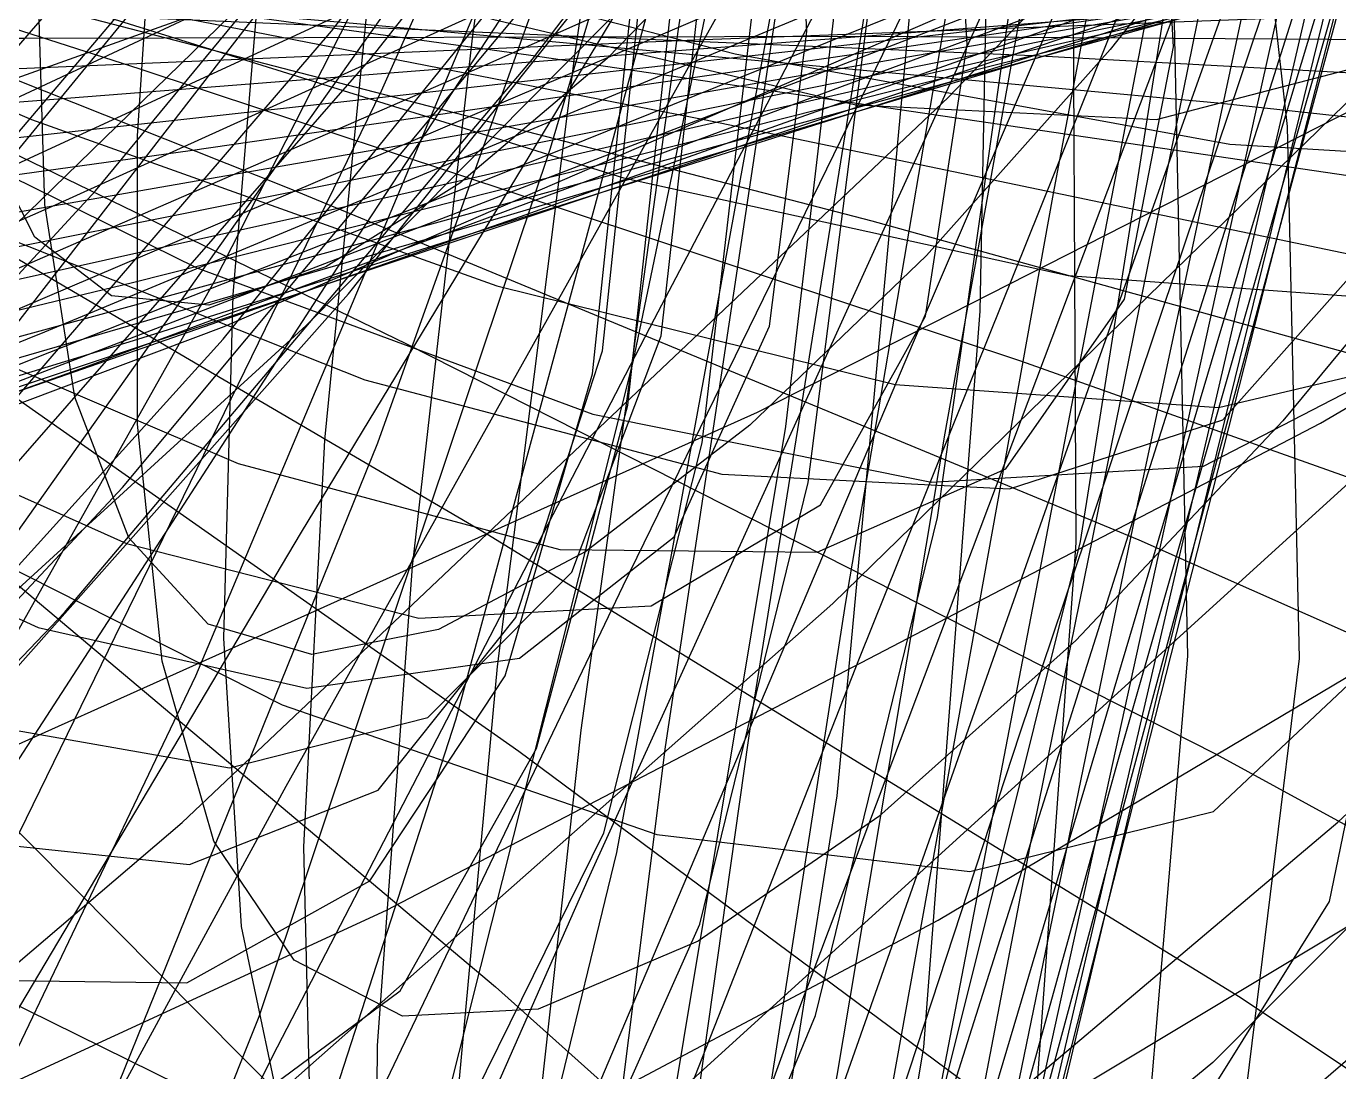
# Model space of a CAD drawing. Header units: metres. Extents: x 6 to 209, y 2 to 206.
# Drawn here: x 112.7 to 125.48, y 74.26 to 84.44 of the extents above; entities that cross this region are included whole.
import ezdxf

# ---------------------------------------------------------------- set-up
doc = ezdxf.new("R2010")
doc.units = ezdxf.units.M

msp = doc.modelspace()

# ---------------------------------------------------------------- linework, layer by layer
for points in [[(156.6743, 25.625), (148.2912, 18.602), (140.3337, 12.8653), (133.044, 8.652), (126.6306, 6.1544), (121.2605, 5.5128), (117.0545, 6.8103), (114.0833, 10.069), (112.3656, 15.2493), (111.8684, 22.2501), (112.5093, 30.9118), (114.1596, 41.0216), (116.6507, 52.3198), (119.7803, 64.5085), (123.3212, 77.261), (127.0301, 90.2326), (130.6572, 103.0721), (133.9563, 115.4328)], [(155.4758, 20.9163), (147.3187, 13.9863), (139.696, 8.592), (132.8288, 4.9656), (126.9006, 3.2858), (122.051, 3.6712), (118.3717, 6.1754), (115.9036, 10.7845), (114.6362, 17.4172), (114.509, 25.9266), (115.4145, 36.1049), (117.2028, 47.6898), (119.688, 60.3729), (122.656, 73.8098), (125.8732, 87.6313), (129.0956, 101.4556), (132.079, 114.9008)], [(153.7977, 29.058), (146.5377, 22.4757), (139.7194, 17.3049), (133.54, 13.7662), (128.1637, 12.0308), (123.7166, 12.214), (120.2827, 14.3706), (117.9013, 18.4924), (116.5666, 24.5075), (116.2283, 32.2828), (116.7945, 41.6274), (118.1356, 52.2988), (120.0899, 64.0106), (122.4702, 76.4419), (125.0717, 89.2477), (127.6799, 102.0703), (130.0799, 114.5512)], [(78.5652, 108.1261), (79.3989, 99.3213), (80.6481, 90.6566), (82.277, 82.4402), (84.2469, 74.9662), (86.5175, 68.5035), (89.0478, 63.2869), (91.7975, 59.5082), (94.7282, 57.3095), (97.8037, 56.778), (100.9914, 57.943), (104.2625, 60.7747), (107.5924, 65.1849), (110.9609, 71.0302), (114.3518, 78.1169), (117.7532, 86.2078), (121.1565, 95.0303), (124.5558, 104.2861), (127.9473, 113.6615)], [(81.3434, 113.5752), (77.5863, 102.3033), (74.3175, 91.6458), (71.7505, 81.8781), (70.0706, 73.2465), (69.428, 65.961), (69.9312, 60.188), (71.6427, 56.0459), (74.5763, 53.6012), (78.6958, 52.8671), (83.9157, 53.8035), (90.1041, 56.3195), (97.0866, 60.2764), (104.6525, 65.4938), (112.5615, 71.756), (120.5527, 78.8198), (128.353, 86.4235), (135.6873, 94.2963), (142.2877, 102.1678), (147.9037, 109.7773)], [(62.4174, 113.2584), (56.2845, 103.6668), (51.2834, 94.5869), (47.6299, 86.3109), (45.5036, 79.0936), (45.0411, 73.1434), (46.3307, 68.6157), (49.4085, 65.6075), (54.2561, 64.1549), (60.801, 64.2318), (68.9177, 65.7522), (78.4314, 68.5732), (89.1231, 72.5015), (100.7365, 77.3006), (112.9855, 82.7003), (125.5637, 88.4067), (138.1538, 94.1143), (150.4378, 99.5169), (162.1072, 104.3199)], [(81.9085, 113.2507), (77.0222, 101.0841), (72.7123, 89.5521), (69.2327, 78.9448), (66.8049, 69.5229), (65.6091, 61.5096), (65.7773, 55.0833), (67.3875, 50.3725), (70.4606, 47.452), (74.9586, 46.3411), (80.786, 47.0036), (87.7919, 49.3496), (95.7754, 53.2396), (104.4924, 58.4897), (113.6634, 64.8785), (122.9839, 72.1553), (132.1343, 80.0492), (140.7917, 88.2788), (148.6412, 96.5621), (155.3867, 104.6265)], [(72.1762, 111.861), (75.0345, 103.9437), (78.4549, 95.8392), (82.308, 87.8313), (86.4587, 80.2047), (90.7714, 73.2347), (95.1141, 67.1776), (99.363, 62.2614), (103.4071, 58.6779), (107.1513, 56.5756), (110.5194, 56.0543), (113.4566, 57.1617), (115.9307, 59.891), (117.9328, 64.1817), (119.4765, 69.9209), (120.5972, 76.947), (121.3499, 85.0556), (121.8065, 94.0062), (122.052, 103.5302), (122.1811, 113.3401)], [(73.1963, 113.1971), (74.8404, 104.1362), (76.9798, 94.9649), (79.5367, 86.0078), (82.4294, 77.5849), (85.5753, 69.9996), (88.8934, 63.5286), (92.3074, 58.4118), (95.7474, 54.8435), (99.1527, 52.9657), (102.473, 52.8629), (105.6695, 54.5589), (108.7161, 58.0159), (111.5993, 63.1355), (114.3179, 69.7623), (116.8825, 77.6887), (119.3136, 86.6627), (121.6407, 96.396), (123.8996, 106.5743)], [(76.2807, 112.884), (77.2298, 103.9204), (78.6319, 94.9083), (80.439, 86.1677), (82.5993, 78.0105), (85.0595, 70.7301), (87.7659, 64.5903), (90.6666, 59.8168), (93.7126, 56.588), (96.8594, 55.0297), (100.0678, 55.2098), (103.3049, 57.1359), (106.5448, 60.7553), (109.7682, 65.9561), (112.963, 72.5716), (116.1233, 80.3856), (119.2491, 89.1402), (122.3451, 98.5446), (125.4198, 108.2851)], [(71.7868, 112.8264), (74.0935, 104.1262), (76.9333, 95.266), (80.2002, 86.5582), (83.7835, 78.3134), (87.5722, 70.8292), (91.458, 64.3796), (95.3397, 59.2057), (99.126, 55.5067), (102.7384, 53.4326), (106.1139, 53.0794), (109.2061, 54.4847), (111.987, 57.6272), (114.4463, 62.4263), (116.5922, 68.7452), (118.4493, 76.3958), (120.0574, 85.1443), (121.4692, 94.7201), (122.7473, 104.8243)], [(152.7776, 19.7247), (144.5124, 13.235), (136.8321, 8.2412), (129.9609, 4.961), (124.0837, 3.5606), (119.3401, 4.1483), (115.8201, 6.7704), (113.5616, 11.4087), (112.5499, 17.9807), (112.7191, 26.3418), (113.9553, 36.2897), (116.1017, 47.5709), (118.9649, 59.8885), (122.3232, 72.9122), (125.9353, 86.2889), (129.5499, 99.6542), (132.9159, 112.6446)], [(75.1361, 108.622), (76.6764, 99.4732), (78.6603, 90.4065), (81.0228, 81.7443), (83.6961, 73.7972), (86.6128, 66.8527), (89.7069, 61.165), (92.9167, 56.9459), (96.1863, 54.3575), (99.467, 53.5059), (102.7187, 54.4375), (105.9109, 57.1375), (109.0223, 61.5299), (112.0419, 67.48), (114.9676, 74.7994), (117.806, 83.2522), (120.571, 92.5632), (123.2823, 102.4272), (125.9638, 112.5201)], [(153.4368, 43.6337), (146.2971, 37.7815), (139.2701, 32.6383), (132.5862, 28.4038), (126.4556, 25.2533), (121.061, 23.3316), (116.552, 22.7471), (113.0394, 23.5681), (110.5926, 25.8199), (109.2373, 29.4834), (108.9549, 34.4953), (109.6845, 40.75), (111.325, 48.1027), (113.7401, 56.3737), (116.7633, 65.3543), (120.2047, 74.8137), (123.8586, 84.5057), (127.5115, 94.1777), (130.9504, 103.5779), (133.9711, 112.4639)], [(90.457, 112.1446), (89.2762, 103.9016), (88.2634, 95.9811), (87.5354, 88.6064), (87.1965, 81.9825), (87.335, 76.2894), (88.0189, 71.676), (89.2929, 68.2555), (91.1766, 66.1021), (93.6628, 65.248), (96.7175, 65.6837), (100.2808, 67.3578), (104.2682, 70.1799), (108.5738, 74.0236), (113.0734, 78.7313), (117.6288, 84.1204), (122.0925, 89.9894), (126.3129, 96.1253), (130.1395, 102.3114), (133.4286, 108.3348)], [(154.1801, 48.7767), (148.2046, 42.2648), (142.3814, 36.6945), (136.8891, 32.2865), (131.8863, 29.2278), (127.5054, 27.6645), (123.8491, 27.6962), (120.9863, 29.3722), (118.9509, 32.689), (117.7405, 37.5901), (117.3174, 43.967), (117.6104, 51.6629), (118.5181, 60.4772), (119.9131, 70.172), (121.6475, 80.4798), (123.5591, 91.1125), (125.4774, 101.7704), (127.2312, 112.1527)], [(74.1197, 110.5187), (77.3609, 103.6914), (81.1808, 96.6766), (85.4341, 89.7174), (89.9687, 83.0601), (94.6309, 76.9446), (99.2708, 71.5965), (103.7476, 67.2189), (107.9343, 63.9849), (111.7217, 62.0318), (115.0223, 61.4557), (117.7727, 62.3083), (119.9354, 64.5946), (121.4999, 68.2729), (122.482, 73.2554), (122.9231, 79.4117), (122.8876, 86.5727), (122.4605, 94.5363), (121.7431, 103.0743), (120.8489, 111.9399)], [(80.5652, 111.9426), (80.8629, 103.4777), (81.5719, 95.0277), (82.6719, 86.8929), (84.1388, 79.3631), (85.9458, 72.708), (88.0639, 67.167), (90.4626, 62.9412), (93.1109, 60.186), (95.9776, 59.0054), (99.0322, 59.4482), (102.2456, 61.5066), (105.5899, 65.1158), (109.0392, 70.1566), (112.5696, 76.4594), (116.1591, 83.81), (119.7877, 91.9571), (123.4371, 100.6213), (127.0904, 109.5047)], [(74.7214, 111.6554), (68.7457, 104.2672), (63.7729, 97.2132), (60.0064, 90.7125), (57.6154, 84.9555), (56.728, 80.0976), (57.4266, 76.2542), (59.7446, 73.4971), (63.6645, 71.8528), (69.1183, 71.3021), (75.989, 71.7818), (84.1141, 73.1875), (93.2911, 75.3783), (103.2833, 78.1824), (113.8279, 81.4047), (124.6443, 84.8338), (135.4434, 88.2511), (145.9367, 91.4388), (155.846, 94.1888)], [(60.1661, 111.4827), (53.8759, 102.0558), (48.8548, 93.2155), (45.3217, 85.2379), (43.4536, 78.3589), (43.3791, 72.7656), (45.1733, 68.5911), (48.8541, 65.9097), (54.3815, 64.7351), (61.6576, 65.0208), (70.5295, 66.6626), (80.7939, 69.503), (92.2028, 73.3378), (104.472, 77.9244), (117.2895, 82.991), (130.3256, 88.2476), (143.2438, 93.3972), (155.7112, 98.147), (167.4095, 102.2203), (178.0448, 105.3666)], [(151.6573, 37.5611), (144.2333, 31.675), (137.077, 26.6913), (130.4163, 22.8104), (124.4527, 20.2016), (119.3551, 18.9969), (115.2537, 19.2864), (112.2366, 21.1141), (110.3467, 24.4766), (109.5808, 29.3222), (109.8908, 35.5526), (111.1857, 43.0254), (113.3358, 51.5591), (116.1782, 60.9381), (119.5231, 70.9204), (123.1614, 81.2449), (126.873, 91.6398), (130.4356, 101.8317), (133.6329, 111.5545)], [(77.0688, 109.0764), (80.5035, 103.4838), (84.5204, 97.7292), (88.9667, 92.0091), (93.6812, 86.5239), (98.5004, 81.471), (103.2637, 77.037), (107.8196, 73.3919), (112.0302, 70.6826), (115.7765, 69.0274), (118.962, 68.5124), (121.5156, 69.1875), (123.3943, 71.0649), (124.5838, 74.1184), (125.0986, 78.2839), (124.9813, 83.4618), (124.3001, 89.5195), (123.1461, 96.2965), (121.6295, 103.6091), (119.8746, 111.2567)], [(73.188, 108.6633), (75.4413, 99.617), (78.1641, 90.5934), (81.2618, 81.9128), (84.6369, 73.8867), (88.1932, 66.8064), (91.8384, 60.9329), (95.4874, 56.4874), (99.0647, 53.6433), (102.5072, 52.5205), (105.7651, 53.1802), (108.8039, 55.6232), (111.6043, 59.7897), (114.1626, 65.5605), (116.4897, 72.7622), (118.6102, 81.1719), (120.5604, 90.5257), (122.3859, 100.5275), (124.1395, 110.8588)], [(158.13, 25.4911), (150.0749, 18.1442), (142.4484, 12.2219), (135.4763, 7.971), (129.3506, 5.5886), (124.2222, 5.2142), (120.1973, 6.9242), (117.3332, 10.7292), (115.6378, 16.5723), (115.0693, 24.3308), (115.5395, 33.8198), (116.9169, 44.7977), (119.0331, 56.974), (121.6894, 70.0189), (124.6648, 83.5738), (127.7255, 97.2633), (130.6337, 110.7074)], [(59.1478, 110.6599), (53.145, 101.0331), (48.3861, 92.0252), (45.0828, 83.921), (43.4066, 76.9642), (43.4822, 71.3489), (45.3831, 67.2129), (49.1275, 64.6341), (54.6774, 63.6274), (61.9387, 64.1455), (70.7641, 66.0811), (80.9567, 69.2713), (92.2765, 73.5046), (104.4472, 78.5287), (117.1656, 84.0609), (130.1104, 89.7986), (142.953, 95.4313), (155.3681, 100.6522), (167.0432, 105.1706)], [(88.123, 110.6395), (86.8485, 102.1046), (85.795, 93.9781), (85.0832, 86.4878), (84.82, 79.8404), (85.0932, 74.2147), (85.9684, 69.7557), (87.4857, 66.57), (89.6576, 64.7223), (92.4681, 64.2339), (95.8728, 65.082), (99.7999, 67.2009), (104.1523, 70.4849), (108.8108, 74.7922), (113.6381, 79.9498), (118.483, 85.7603), (123.1862, 92.0091), (127.5854, 98.4713), (131.5211, 104.9205)], [(66.7189, 110.5253), (60.684, 102.208), (55.8258, 94.382), (52.3515, 87.2887), (50.4285, 81.1337), (50.1786, 76.0802), (51.6724, 72.2441), (54.9272, 69.6899), (59.905, 68.4298), (66.5137, 68.4236), (74.6092, 69.5812), (84.0004, 71.7663), (94.4543, 74.8026), (105.7039, 78.4809), (117.4569, 82.567), (129.4045, 86.8115), (141.2321, 90.9595), (152.629, 94.7601)], [(83.8585, 110.2544), (78.5018, 104.2681), (73.9518, 98.6622), (70.4037, 93.5419), (68.0165, 88.9999), (66.9068, 85.1129), (67.1444, 81.9401), (68.7496, 79.5216), (71.6917, 77.8774), (75.8903, 77.0075), (81.2177, 76.8919), (87.5027, 77.4922), (94.5371, 78.7528), (102.0823, 80.6035), (109.8781, 82.9621), (117.6512, 85.7373), (125.1254, 88.832), (132.0312, 92.1471), (138.115, 95.5845), (143.1486, 99.0507), (146.9374, 102.46), (149.3272, 105.737)], [(79.2293, 107.0784), (76.4344, 97.125), (74.1881, 87.9176), (72.6592, 79.6941), (71.9878, 72.6601), (72.2794, 66.9829), (73.6005, 62.7861), (75.9755, 60.1457), (79.3856, 59.0885), (83.7688, 59.5913), (89.0214, 61.5829), (95.0019, 64.9464), (101.5349, 69.5244), (108.4179, 75.1246), (115.4275, 81.5269), (122.3277, 88.4915), (128.8779, 95.7674), (134.8415, 103.1014), (139.9944, 110.247)], [(93.7158, 110.2251), (92.8205, 103.409), (92.0622, 96.872), (91.5347, 90.7987), (91.3217, 85.3574), (91.4933, 80.6956), (92.103, 76.9342), (93.1857, 74.1643), (94.7554, 72.4443), (96.8047, 71.7979), (99.3049, 72.2141), (102.2059, 73.6476), (105.4387, 76.0209), (108.917, 79.2275), (112.54, 83.1354), (116.1963, 87.5926), (119.7675, 92.4321), (123.1322, 97.4782), (126.1703, 102.5527), (128.7677, 107.4812)], [(153.9663, 62.4371), (148.6979, 58.0851), (142.9597, 53.8273), (136.9584, 49.8085), (130.9051, 46.1722), (125.0075, 43.0555), (119.463, 40.5842), (114.4517, 38.8684), (110.1299, 37.9981), (106.625, 38.0399), (104.0313, 39.0344), (102.4066, 40.9945), (101.7708, 43.9044), (102.1053, 47.7198), (103.3542, 52.3688), (105.4263, 57.7544), (108.1992, 63.7569), (111.5238, 70.2375), (115.23, 77.043), (119.1333, 84.0104), (123.0418, 90.9716), (126.7633, 97.7593), (130.1129, 104.2118), (132.9196, 110.178)], [(157.2093, 37.8031), (149.4237, 31.1561), (141.8205, 25.3912), (134.6446, 20.7345), (128.1162, 17.3814), (122.4239, 15.4896), (117.7183, 15.1727), (114.1069, 16.4964), (111.6512, 19.4752), (110.3649, 24.0721), (110.2143, 30.1985), (111.1203, 37.7177), (112.9618, 46.4484), (115.5809, 56.1707), (118.7896, 66.6329), (122.3769, 77.5603), (126.1174, 88.6633), (129.7803, 99.6472), (133.1381, 110.2218)], [(80.1259, 110.1344), (76.8594, 99.4949), (74.1171, 89.5423), (72.0899, 80.5339), (70.9402, 72.6962), (70.7948, 66.218), (71.7404, 61.2443), (73.8195, 57.8718), (77.0283, 56.1467), (81.3164, 56.0632), (86.5881, 57.5644), (92.7053, 60.5454), (99.492, 64.8568), (106.7404, 70.3107), (114.218, 76.6878), (121.6753, 83.7452), (128.8552, 91.2253), (135.5014, 98.8648), (141.368, 106.4041)], [(154.6307, 35.4095), (147.7194, 28.7133), (141.146, 23.2763), (135.1047, 19.3238), (129.761, 17.0366), (125.2464, 16.5445), (121.6538, 17.9205), (119.0353, 21.1783), (117.4004, 26.271), (116.7167, 33.092), (116.9116, 41.4783), (117.8756, 51.2151), (119.4671, 62.0432), (121.5186, 73.6669), (123.843, 85.7638), (126.2418, 97.9956), (128.5128, 110.0191)], [(91.1139, 108.8332), (90.0593, 101.0309), (89.2023, 93.6139), (88.65, 86.7907), (88.4963, 80.7498), (88.8186, 75.6532), (89.6736, 71.6319), (91.0955, 68.781), (93.0939, 67.1571), (95.6528, 66.7769), (98.7313, 67.6167), (102.264, 69.6135), (106.1635, 72.6681), (110.3226, 76.6485), (114.6188, 81.3946), (118.9176, 86.7248), (123.0775, 92.4418), (126.9549, 98.34), (130.4093, 104.2129), (133.3081, 109.8603)], [(77.2201, 108.0552), (81.5006, 103.6949), (85.8605, 99.1412), (90.2171, 94.5778), (94.4878, 90.189), (98.5929, 86.1526), (102.4577, 82.6341), (106.014, 79.7798), (109.2025, 77.7122), (111.974, 76.5248), (114.2905, 76.2791), (116.126, 77.0018), (117.4671, 78.6841), (118.3127, 81.2813), (118.6735, 84.7149), (118.5717, 88.8748), (118.0395, 93.6229), (117.1175, 98.7985), (115.8536, 104.2234), (114.3007, 109.7084)], [(86.3586, 105.5991), (85.1662, 97.2746), (84.2808, 89.5109), (83.8165, 82.5234), (83.8694, 76.5018), (84.5146, 71.6038), (85.8018, 67.9502), (87.754, 65.6208), (90.365, 64.6525), (93.5999, 65.0379), (97.3954, 66.726), (101.6618, 69.6246), (106.2857, 73.6036), (111.1335, 78.5001), (116.0564, 84.124), (120.8948, 90.265), (125.4845, 96.7004), (129.6619, 103.2029), (133.2702, 109.5484)], [(82.3946, 109.4918), (76.3359, 100.1028), (71.0665, 91.2748), (66.84, 83.2036), (63.8711, 76.0626), (62.3274, 69.9977), (62.323, 65.1226), (63.9141, 61.5162), (67.0958, 59.2201), (71.8023, 58.2381), (77.9086, 58.5363), (85.2344, 60.0451), (93.5502, 62.6623), (102.5851, 66.2566), (112.036, 70.6729), (121.5785, 75.7379), (130.8776, 81.2665), (139.6005, 87.0683), (147.4272, 92.9542), (154.063, 98.7432), (159.2485, 104.2685), (162.7691, 109.3834)], [(82.7735, 109.322), (76.9804, 101.6314), (72.0027, 94.4246), (68.067, 87.8511), (65.3617, 82.0419), (64.0295, 77.1066), (64.1625, 73.1294), (65.7979, 70.1675), (68.9165, 68.2495), (73.443, 67.375), (79.2478, 67.515), (86.1521, 68.6135), (93.9329, 70.5901), (102.3315, 73.3427), (111.0619, 76.7516), (119.8211, 80.684), (128.2994, 84.9988), (136.1917, 89.5513), (143.2081, 94.1987), (149.0845, 98.805), (153.5917, 103.2451), (156.5439, 107.4099)], [(156.9833, 21.874), (148.528, 14.7049), (140.5638, 8.9776), (133.3278, 4.933), (127.02, 2.7619), (121.7973, 2.5979), (117.7681, 4.5117), (114.9894, 8.5085), (113.4653, 14.5273), (113.1479, 22.4417), (113.9398, 32.0645), (115.6987, 43.1527), (118.2431, 55.4161), (121.3601, 68.526), (124.8141, 82.1262), (128.3559, 95.8448), (131.7329, 109.3063)], [(151.9575, 91.5094), (149.6842, 87.0127), (146.9638, 82.3311), (143.9016, 77.6228), (140.6095, 73.0516), (137.2024, 68.781), (133.7937, 64.9685), (130.4918, 61.7601), (127.3958, 59.2845), (124.5926, 57.6489), (122.1536, 56.935), (120.1325, 57.1954), (118.5637, 58.4516), (117.461, 60.693), (116.8179, 63.8772), (116.6077, 67.9302), (116.7854, 72.7496), (117.2888, 78.2071), (118.0422, 84.153), (118.9588, 90.4209), (119.9444, 96.8333), (120.9017, 103.2072), (121.7338, 109.3605)], [(80.0915, 109.2384), (75.7332, 97.4398), (72.0083, 86.375), (69.1489, 76.3233), (67.3531, 67.5314), (66.7769, 60.2061), (67.5282, 54.5073), (69.6621, 50.5436), (73.1783, 48.3691), (78.0202, 47.9826), (84.0771, 49.3277), (91.1869, 52.296), (99.1419, 56.7312), (107.6954, 62.4351), (116.5707, 69.1751), (125.4701, 76.6924), (134.0861, 84.7118), (142.1113, 92.9512), (149.25, 101.1316), (155.2285, 108.9868)], [(72.9883, 108.2695), (75.8778, 99.7881), (79.2579, 91.2792), (83.0071, 83.044), (87.0008, 75.3776), (91.1163, 68.559), (95.2361, 62.8409), (99.2525, 58.4409), (103.071, 55.5336), (106.6128, 54.2443), (109.8177, 54.6443), (112.6453, 56.7485), (115.076, 60.5147), (117.111, 65.8444), (118.7715, 72.5865), (120.0969, 80.5425), (121.1432, 89.4726), (121.9795, 99.1046), (122.6848, 109.1427)], [(80.4069, 107.4853), (84.5802, 101.7149), (88.7526, 95.9298), (92.8601, 90.3491), (96.8411, 85.1847), (100.6367, 80.6341), (104.1931, 76.8728), (107.4622, 74.0482), (110.4027, 72.2741), (112.9806, 71.6266), (115.1705, 72.1411), (116.955, 73.8111), (118.3251, 76.5881), (119.2804, 80.3831), (119.8277, 85.07), (119.9813, 90.4896), (119.7616, 96.4553), (119.1943, 102.7594), (118.3093, 109.181)], [(85.999, 109.2111), (84.6871, 100.7934), (83.6429, 92.8548), (82.9859, 85.6162), (82.8195, 79.2754), (83.2271, 74.0007), (84.2679, 69.9251), (85.9746, 67.1425), (88.3514, 65.7045), (91.3732, 65.619), (94.9863, 66.8504), (99.1094, 69.3212), (103.6365, 72.9147), (108.4399, 77.48), (113.3747, 82.8369), (118.2836, 88.7829), (123.0025, 95.1002), (127.366, 101.5637), (131.2132, 107.9489)], [(82.7423, 109.0335), (77.4017, 103.1824), (72.9114, 97.5608), (69.4518, 92.3406), (67.1729, 87.6718), (66.1893, 83.677), (66.5754, 80.4479), (68.3627, 78.0423), (71.5382, 76.483), (76.0445, 75.7571), (81.7813, 75.8175), (88.6086, 76.5852), (96.3506, 77.9529), (104.8023, 79.7894), (113.7353, 81.9452), (122.9054, 84.2585), (132.0613, 86.5617), (140.9519, 88.6881), (149.3352, 90.4785), (156.9858, 91.7877)], [(152.8411, 59.9584), (147.2462, 55.3995), (141.3083, 51.0265), (135.2378, 46.993), (129.2445, 43.4477), (123.5301, 40.5294), (118.281, 38.3614), (113.6622, 37.0473), (109.8111, 36.6671), (106.8335, 37.2741), (104.7997, 38.8927), (103.7426, 41.517), (103.6566, 45.1109), (104.4984, 49.6085), (106.1889, 54.9166), (108.6167, 60.9165), (111.6418, 67.4686), (115.1017, 74.416), (118.8176, 81.5899), (122.6008, 88.8143), (126.2603, 95.9124), (129.6097, 102.7114), (132.4748, 109.0483)], [(153.2074, 73.2972), (149.0757, 67.5056), (144.7549, 62.028), (140.3912, 57.0647), (136.1253, 52.8031), (132.0882, 49.4119), (128.396, 47.0342), (125.1464, 45.7823), (122.4152, 45.7337), (120.2543, 46.9278), (118.6895, 49.3639), (117.7204, 53.0011), (117.321, 57.7593), (117.4405, 63.5211), (118.0061, 70.1357), (118.9259, 77.4239), (120.0928, 85.1835), (121.389, 93.1962), (122.6907, 101.2348), (123.8731, 109.0705)], [(83.4206, 105.2764), (87.1572, 101.3945), (91.39, 97.4861), (95.9618, 93.6823), (100.7082, 90.1156), (105.4633, 86.9152), (110.0652, 84.2026), (114.3622, 82.0872), (118.2178, 80.6623), (121.5154, 80.0015), (124.1621, 80.1565), (126.0918, 81.1544), (127.2676, 82.9971), (127.6822, 85.6607), (127.3584, 89.0963), (126.3476, 93.231), (124.7277, 97.9706), (122.5999, 103.2022), (120.0849, 108.7982)], [(64.46, 108.3863), (59.2762, 99.6033), (55.1896, 91.3967), (52.3851, 84.0289), (51.0129, 77.7246), (51.1829, 72.6633), (52.9601, 68.9733), (56.3614, 66.7274), (61.3549, 65.9406), (67.8594, 66.5706), (75.7469, 68.5193), (84.8459, 71.637), (94.9467, 75.7288), (105.8076, 80.5614), (117.1624, 85.8731), (128.7291, 91.3827), (140.2182, 96.8015), (151.3425, 101.8433), (161.826, 106.2361)], [(75.6036, 108.4167), (70.1436, 101.6385), (65.7022, 95.2285), (62.4644, 89.3814), (60.5802, 84.2632), (60.1587, 80.0058), (61.2639, 76.7032), (63.9123, 74.4084), (68.0715, 73.1324), (73.6611, 72.8442), (80.555, 73.4732), (88.5848, 74.9121), (97.5457, 77.0213), (107.2029, 79.6355), (117.2988, 82.5695), (127.5621, 85.6263), (137.7159, 88.6045), (147.4874, 91.3063), (156.6163, 93.5458)], [(154.7452, 31.2383), (146.7461, 24.6841), (139.0945, 19.2267), (132.0289, 15.0882), (125.7572, 12.4528), (120.45, 11.4597), (116.2352, 12.198), (113.1936, 14.7033), (111.3573, 18.9555), (110.7087, 24.8796), (111.1822, 32.3469), (112.6676, 41.1799), (115.0144, 51.1572), (118.0381, 62.0206), (121.5281, 73.4838), (125.2557, 85.2415), (128.9832, 96.9794), (132.4735, 108.3842)], [(59.6464, 108.2599), (53.7778, 99.2755), (49.2353, 90.9443), (46.2226, 83.521), (44.8997, 77.2184), (45.3766, 72.2004), (47.709, 68.5767), (51.8955, 66.3996), (57.8771, 65.6626), (65.5383, 66.3021), (74.7105, 68.1997), (85.1772, 71.1879), (96.6805, 75.0567), (108.929, 79.5621), (121.6079, 84.4356), (134.3882, 89.3949), (146.9379, 94.1545), (158.9323, 98.4375), (170.0649, 101.9856), (180.0567, 104.5695)], [(80.0046, 108.2671), (85.4941, 102.6512), (91.5548, 96.7641), (97.941, 90.7136), (104.3951, 84.6128), (110.6574, 78.5768), (116.4754, 72.72), (121.6128, 67.1523), (125.8585, 61.9766), (129.034, 57.2856), (131.0001, 53.1592), (131.6621, 49.6627), (130.973, 46.8448), (128.9358, 44.7367), (125.6032, 43.3513), (121.076, 42.6833), (115.4994, 42.7097), (109.0586, 43.3912), (101.9714, 44.6736), (94.4815, 46.49), (86.8491, 48.7632), (79.3423, 51.409), (72.2272, 54.3384)], [(76.0942, 107.9164), (80.4585, 103.9444), (84.9377, 99.7303), (89.4423, 95.4488), (93.8819, 91.2772), (98.1686, 87.3887), (102.2191, 83.9464), (105.9571, 81.097), (109.3154, 78.9654), (112.2375, 77.6503), (114.6793, 77.2201), (116.61, 77.7107), (118.0125, 79.1238), (118.8836, 81.4265), (119.2337, 84.5526), (119.0862, 88.4047), (118.4757, 92.8575), (117.4473, 97.762), (116.0541, 102.951), (114.3556, 108.2447)], [(77.55, 108.0498), (83.3273, 102.8976), (89.7893, 97.4883), (96.6842, 91.9092), (103.7444, 86.2525), (110.6963, 80.6136), (117.2707, 75.088), (123.2117, 69.7692), (128.2869, 64.7463), (132.295, 60.1015), (135.0735, 55.9079), (136.5045, 52.228), (136.5192, 49.1118), (135.1003, 46.5959), (132.2825, 44.7026), (128.152, 43.4397), (122.843, 42.8008), (116.5331, 42.7654), (109.4375, 43.3005), (101.8008, 44.3618), (93.8889, 45.8953), (85.9793, 47.8393), (78.3515, 50.1272), (71.277, 52.6889)], [(78.2794, 108.0597), (82.5061, 103.2724), (86.7815, 98.3445), (91.0293, 93.4702), (95.1741, 88.8418), (99.1436, 84.6432), (102.8704, 81.0425), (106.2938, 78.1868), (109.3612, 76.1956), (112.0294, 75.1576), (114.2655, 75.1264), (116.0473, 76.1191), (117.3638, 78.1152), (118.2151, 81.0569), (118.6116, 84.8518), (118.5736, 89.3752), (118.1302, 94.4749), (117.3175, 99.9763), (116.1779, 105.6885)], [(151.7667, 56.8517), (145.8479, 52.0907), (139.7136, 47.6234), (133.5773, 43.6117), (127.6469, 40.2083), (122.117, 37.5516), (117.1627, 35.7606), (112.9329, 34.93), (109.5459, 35.1273), (107.0853, 36.3897), (105.5972, 38.7222), (105.0893, 42.0979), (105.5308, 46.4575), (106.8539, 51.7115), (108.9569, 57.7427), (111.7082, 64.4099), (114.9513, 71.5518), (118.5113, 78.993), (122.2011, 86.5483), (125.8289, 94.0299), (129.2057, 101.2522), (132.1519, 108.0384)], [(152.9824, 55.3652), (147.5482, 49.1204), (142.1891, 43.6635), (137.0724, 39.2072), (132.349, 35.9353), (128.148, 33.9961), (124.5725, 33.4971), (121.6961, 34.5002), (119.561, 37.0195), (118.1765, 41.02), (117.5196, 46.4185), (117.5361, 53.0858), (118.1432, 60.8507), (119.233, 69.5054), (120.6775, 78.8121), (122.333, 88.5111), (124.0468, 98.329), (125.6631, 107.988)], [(56.5816, 107.8539), (50.8144, 98.347), (46.3901, 89.5557), (43.5123, 81.7527), (42.3408, 75.1663), (42.986, 69.9724), (45.504, 66.2892), (49.8941, 64.1733), (56.0979, 63.6185), (64.0003, 64.5567), (73.4331, 66.8611), (84.1796, 70.3515), (95.9812, 74.8015), (108.5457, 79.9478), (121.5563, 85.4998), (134.6818, 91.1515), (147.5871, 96.593), (159.9441, 101.5226), (171.442, 105.6583)], [(87.4706, 107.9771), (82.4639, 103.2733), (78.2026, 98.7106), (74.8546, 94.4263), (72.5607, 90.5404), (71.4292, 87.1521), (71.5319, 84.3363), (72.9016, 82.1413), (75.5301, 80.5881), (79.3685, 79.6697), (84.3282, 79.3523), (90.2842, 79.5768), (97.0784, 80.2618), (104.5251, 81.3072), (112.4171, 82.5982), (120.5323, 84.0104), (128.6412, 85.4144), (136.5148, 86.6818), (143.9314, 87.6898), (150.6849, 88.3267), (156.5908, 88.496)], [(79.3269, 107.8882), (83.5217, 102.6302), (87.7386, 97.2905), (91.9075, 92.0751), (95.9596, 87.1858), (99.8297, 82.8129), (103.4571, 79.1284), (106.7879, 76.2795), (109.7752, 74.3833), (112.3809, 73.5226), (114.5763, 73.7427), (116.342, 75.0496), (117.6686, 77.4095), (118.5563, 80.7503), (119.0144, 84.9634), (119.0606, 89.9079), (118.7199, 95.4154), (118.0239, 101.2956), (117.0088, 107.3433)], [(84.0233, 104.3404), (88.0523, 96.9103), (92.0369, 89.7298), (95.9362, 83.0575), (99.7113, 77.134), (103.325, 72.1741), (106.7432, 68.3581), (109.9341, 65.8262), (112.8697, 64.6729), (115.5247, 64.9439), (117.8779, 66.6341), (119.9114, 69.6879), (121.6106, 74.001), (122.9649, 79.424), (123.9668, 85.7677), (124.6119, 92.8096), (124.8992, 100.3019), (124.8303, 107.9802)], [(74.4389, 107.5594), (77.8148, 100.0302), (81.6946, 92.4418), (85.9363, 85.0609), (90.3941, 78.1516), (94.9237, 71.9656), (99.387, 66.7335), (103.6571, 62.6565), (107.6226, 59.8991), (111.1907, 58.5834), (114.2905, 58.7843), (116.8749, 60.5272), (118.9219, 63.7862), (120.4342, 68.4854), (121.4394, 74.5011), (121.9875, 81.6659), (122.1487, 89.7743), (122.0101, 98.5895), (121.6719, 107.8518)], [(80.2989, 107.7567), (83.7617, 103.3785), (87.7999, 98.8831), (92.2604, 94.4206), (96.9806, 90.1451), (101.7939, 86.2094), (106.5359, 82.7592), (111.0502, 79.9282), (115.1933, 77.8333), (118.8402, 76.5702), (121.8879, 76.21), (124.2594, 76.7966), (125.9059, 78.3447), (126.808, 80.8394), (126.9764, 84.2363), (126.4507, 88.4627), (125.2979, 93.4199), (123.6095, 98.9865), (121.4977, 105.0221)], [(79.3208, 104.9361), (73.5621, 95.0327), (68.7013, 85.826), (64.9843, 77.523), (62.614, 70.3037), (61.7429, 64.3153), (62.4662, 59.6684), (64.8187, 56.4332), (68.7722, 54.6385), (74.2365, 54.2707), (81.0619, 55.2755), (89.0441, 57.5597), (97.9311, 60.9956), (107.4315, 65.4254), (117.225, 70.6672), (126.9734, 76.5219), (136.3324, 82.7801), (144.9639, 89.2294), (152.5479, 95.6622), (158.794, 101.8829), (163.4518, 107.7143)], [(74.8444, 107.663), (79.3255, 104.0517), (83.9635, 100.152), (88.6608, 96.131), (93.3187, 92.16), (97.8397, 88.4085), (102.131, 85.0382), (106.1065, 82.1965), (109.6897, 80.0113), (112.8157, 78.5864), (115.4329, 77.997), (117.5041, 78.2876), (119.0076, 79.4697), (119.9371, 81.5211), (120.3019, 84.387), (120.1256, 87.9812), (119.4454, 92.1896), (118.3101, 96.8737), (116.7786, 101.8753), (114.917, 107.0228)], [(80.3481, 105.9342), (84.1227, 100.8688), (88.4016, 95.7473), (93.026, 90.7457), (97.8307, 86.0406), (102.6508, 81.8034), (107.3264, 78.1937), (111.709, 75.3541), (115.6664, 73.405), (119.0866, 72.4399), (121.8824, 72.5223), (123.9933, 73.6829), (125.388, 75.9189), (126.0646, 79.1933), (126.0504, 83.4361), (125.4007, 88.5468), (124.1958, 94.397), (122.5382, 100.8352), (120.5481, 107.6912)], [(60.1087, 106.1478), (54.9653, 97.1445), (51.0485, 88.8343), (48.5424, 81.4782), (47.5921, 75.2953), (48.2983, 70.4547), (50.7126, 67.0707), (54.8355, 65.1987), (60.6151, 64.834), (67.9483, 65.9122), (76.6837, 68.3126), (86.6254, 71.8628), (97.5393, 76.3456), (109.1605, 81.5075), (121.201, 87.0687), (133.3591, 92.7334), (145.3294, 98.2017), (156.8116, 103.1805), (167.5207, 107.3953)], [(75.1273, 107.3657), (81.0845, 102.7048), (87.8375, 97.8172), (95.1324, 92.7691), (102.6956, 87.6313), (110.2441, 82.4776), (117.4955, 77.383), (124.1778, 72.4221), (130.0398, 67.6672)], [(151.9083, 61.7875), (146.6052, 57.7975), (140.7689, 53.8872), (134.6104, 50.1863), (128.3479, 46.8245), (122.1989, 43.9272), (116.3724, 41.6106), (111.0621, 39.9777), (106.4388, 39.1148), (102.6453, 39.0873), (99.791, 39.9384), (97.9484, 41.6859), (97.1508, 44.3221), (97.3914, 47.8134), (98.6235, 52.1008), (100.763, 57.1016), (103.6913, 62.7116), (107.2599, 68.8085), (111.2963, 75.2553), (115.6101, 81.9043), (120.0005, 88.6022), (124.2638, 95.1943), (128.2006, 101.5293), (131.624, 107.4643)], [(67.5539, 107.2489), (62.0432, 99.5495), (57.731, 92.3803), (54.8054, 85.957), (53.4144, 80.4597), (53.6598, 76.0272), (55.5931, 72.7523), (59.2135, 70.6796), (64.4671, 69.8042), (71.2481, 70.073), (79.4023, 71.3873), (88.7311, 73.6069), (98.9987, 76.5565), (109.9386, 80.0324), (121.2631, 83.8107), (132.672, 87.6564), (143.8627, 91.3322), (154.5397, 94.6084)], [(73.4195, 107.288), (78.0482, 104.0249), (82.8833, 100.4289), (87.8189, 96.6599), (92.7461, 92.8842), (97.5572, 89.2683), (102.1478, 85.9729), (106.4208, 83.1466), (110.2888, 80.9207), (113.6767, 79.404), (116.5235, 78.6786), (118.7846, 78.7973), (120.4321, 79.7807), (121.4554, 81.617), (121.8615, 84.2617), (121.6741, 87.6392), (120.9321, 91.6453), (119.6882, 96.1507), (118.0069, 101.0056), (115.9616, 106.0449)], [(77.1105, 106.7204), (80.7807, 100.3873), (84.9592, 93.9856), (89.4914, 87.7385), (94.218, 81.8683), (98.9803, 76.5891), (103.6263, 72.0986), (108.0152, 68.5718), (112.0227, 66.1538), (115.5448, 64.9554), (118.5013, 65.0485), (120.8383, 66.4636), (122.5294, 69.1886), (123.5765, 73.1687), (124.0087, 78.3085), (123.8813, 84.4745), (123.2725, 91.5002), (122.2806, 99.191), (121.0196, 107.3309)], [(82.8892, 107.2466), (83.0924, 99.1278), (83.6841, 91.1971), (84.6543, 83.7364), (85.9896, 77.0116), (87.673, 71.2633), (89.6846, 66.6979), (92.0019, 63.4804), (94.6, 61.7286), (97.4526, 61.5086), (100.5317, 62.8328), (103.8087, 65.6589), (107.254, 69.8916), (110.8382, 75.3859), (114.5316, 81.9518), (118.305, 89.3615), (122.1295, 97.3571), (125.9767, 105.6596)], [(126.5136, 76.6092), (124.2547, 74.3513), (122.1328, 72.6035), (120.2074, 71.4408), (118.5274, 70.9204), (117.1295, 71.0796), (116.0376, 71.9336), (115.2613, 73.4753), (114.7964, 75.6752), (114.625, 78.4821), (114.7167, 81.8243), (115.0293, 85.6127), (115.5115, 89.7425), (116.1043, 94.0977), (116.7438, 98.5543), (117.3638, 102.9844), (117.8986, 107.2608)], [(88.6339, 107.1478), (87.4804, 98.854), (86.5831, 91.0429), (86.0556, 83.9327), (85.9959, 77.7183), (86.4826, 72.5649), (87.5709, 68.6024), (89.2908, 65.9217), (91.6446, 64.5717), (94.6069, 64.5577), (98.1248, 65.8421), (102.1193, 68.346), (106.4878, 71.9518), (111.1074, 76.5083), (115.839, 81.8359), (120.5318, 87.7332), (125.0292, 93.9843), (129.1732, 100.3664), (132.8112, 106.6578)], [(62.3194, 106.9983), (61.3209, 104.1576), (61.8326, 101.458), (63.8578, 98.9223), (67.3483, 96.5605), (72.2051, 94.3708), (78.2823, 92.3402), (85.3919, 90.4458), (93.3097, 88.6567), (101.7834, 86.9356), (110.5413, 85.2415), (119.3014, 83.5317), (127.7812, 81.7646), (135.7074, 79.9016), (142.8257, 77.9098), (148.9092, 75.764), (153.7664, 73.448)], [(83.0699, 106.6098), (86.4583, 103.2966), (90.4123, 99.9227), (94.783, 96.5966), (99.4106, 93.4306), (104.1304, 90.5361), (108.7781, 88.0204), (113.1962, 85.9826), (117.2387, 84.5097), (120.777, 83.674), (123.7036, 83.5301), (125.9362, 84.1128), (127.4202, 85.4358), (128.1302, 87.4908), (128.071, 90.248), (127.277, 93.6561), (125.8107, 97.6444), (123.7599, 102.125), (121.2346, 106.9948)], [(156.6023, 58.2607), (150.6679, 53.0727), (144.4297, 48.1277), (138.1067, 43.6021), (131.9148, 39.6648), (126.0587, 36.4709), (120.7251, 34.1566), (116.0761, 32.8335), (112.2441, 32.5849), (109.3269, 33.4625), (107.385, 35.4842), (106.4396, 38.6329), (106.4727, 42.8571), (107.4277, 48.0717), (109.2124, 54.161), (111.7025, 60.9819), (114.7467, 68.3685), (118.1726, 76.1374), (121.7934, 84.0932), (125.415, 92.0352), (128.8437, 99.7633), (131.8934, 107.0849)], [(78.6178, 104.3875), (76.265, 95.1374), (74.4753, 86.6804), (73.3971, 79.2344), (73.1498, 72.9843), (73.8192, 68.0763), (75.4536, 64.6133), (78.0619, 62.6519), (81.6124, 62.2011), (86.0336, 63.2223), (91.2163, 65.6317), (97.0171, 69.3031), (103.2635, 74.0731), (109.7591, 79.7471), (116.291, 86.1067), (122.6369, 92.9169), (128.5731, 99.9354), (133.8823, 106.9204)], [(60.3043, 106.7169), (61.1886, 103.9695), (63.6094, 101.3058), (67.5001, 98.7356), (72.7435, 96.2594), (79.1751, 93.8697), (86.5892, 91.552), (94.7456, 89.2858), (103.3783, 87.047), (112.204, 84.8093), (120.9327, 82.5459), (129.2773, 80.232), (136.9635, 77.8461), (143.7399, 75.3717), (149.3861, 72.7989), (153.7208, 70.1258)], [(78.4419, 106.73), (74.1372, 103.1062), (70.8633, 99.6613), (68.7562, 96.4787), (67.9147, 93.6251), (68.396, 91.1488), (70.2137, 89.0782), (73.3372, 87.4216), (77.6919, 86.1674), (83.162, 85.2852), (89.5938, 84.7274), (96.8013, 84.4319), (104.5716, 84.3247), (112.6727, 84.3236), (120.861, 84.3418), (128.8898, 84.2915), (136.5171, 84.0882), (143.5144, 83.6541), (149.6741, 82.9218), (154.8167, 81.8373)], [(86.387, 106.7581), (81.5992, 102.3484), (77.5974, 98.0984), (74.5409, 94.1323), (72.5606, 90.557), (71.7537, 87.4588), (72.1803, 84.9009), (73.861, 82.9212), (76.7756, 81.5318), (80.8636, 80.7189), (86.026, 80.4443), (92.1284, 80.6468), (99.005, 81.2454), (106.4646, 82.1427), (114.2963, 83.2293), (122.2768, 84.388), (130.178, 85.4989), (137.774, 86.4443), (144.8492, 87.1136), (151.2051, 87.4077)], [(71.7827, 106.7562), (76.5816, 103.8462), (81.646, 100.5603), (86.8602, 97.0515), (92.1047, 93.4813), (97.2595, 90.0136), (102.2076, 86.8081), (106.8388, 84.0148), (111.053, 81.7682), (114.7629, 80.1821), (117.8967, 79.3455), (120.4001, 79.319), (122.2376, 80.1325), (123.393, 81.7837), (123.87, 84.2381), (123.691, 87.4301), (122.8965, 91.2649), (121.5429, 95.6219), (119.7004, 100.3588), (117.4501, 105.3164)], [(81.5479, 106.7917), (85.696, 100.4766), (89.8239, 94.2238), (93.8745, 88.2659), (97.7931, 82.8255), (101.5279, 78.1067), (105.0314, 74.2882), (108.2613, 71.5168), (111.1811, 69.9016), (113.7605, 69.5106), (115.9765, 70.3677), (117.8125, 72.452), (119.2593, 75.6983), (120.314, 79.999), (120.9805, 85.2084), (121.2681, 91.1472), (121.1915, 97.6092), (120.7696, 104.3683)], [(82.9672, 106.6057), (78.0361, 101.2399), (73.9736, 96.1269), (70.9453, 91.4191), (69.0857, 87.2473), (68.4937, 83.7159), (69.2286, 80.8999), (71.3077, 78.8428), (74.7053, 77.5554), (79.3532, 77.0165), (85.1426, 77.1736), (91.9279, 77.9461), (99.5306, 79.2285), (107.7457, 80.895), (116.3481, 82.8048), (125.1002, 84.8076), (133.7594, 86.75), (142.0866, 88.4812), (149.8533, 89.8595), (156.8499, 90.7577)], [(126.5245, 64.7902), (123.9557, 63.0698), (121.6868, 62.1459), (119.7706, 62.0745), (118.2432, 62.8842), (117.1232, 64.5753), (116.4108, 67.1197), (116.0886, 70.4609), (116.1221, 74.5163), (116.4618, 79.1793), (117.0446, 84.3228), (117.7971, 89.8034), (118.6384, 95.4662), (119.4834, 101.1496), (120.2464, 106.6909)], [(61.1024, 106.5662), (63.8953, 103.7233), (68.145, 100.8868), (73.7163, 98.0623), (80.4273, 95.2506), (88.0564, 92.4484), (96.3497, 89.6489), (105.0298, 86.8439), (113.8053, 84.0241), (122.3815, 81.1814), (130.47, 78.3092), (137.7995, 75.4042), (144.1248, 72.4674), (149.2353, 69.5046), (152.9629, 66.5273)], [(125.9095, 94.0847), (124.5157, 91.816), (123.011, 89.6088), (121.4482, 87.5418), (119.8797, 85.691), (118.3556, 84.1268), (116.9218, 82.9115), (115.6187, 82.0972), (114.4794, 81.7235), (113.5291, 81.8164), (112.784, 82.3869), (112.251, 83.4304), (111.9274, 84.927), (111.8015, 86.8418), (111.8528, 89.1258), (112.053, 91.7177), (112.3675, 94.5459), (112.7567, 97.5303), (113.1773, 100.5857), (113.5849, 103.6241), (113.9348, 106.5577)], [(84.3458, 104.4083), (83.159, 96.3766), (82.3212, 88.9635), (81.9421, 82.3726), (82.1123, 76.7803), (82.8998, 72.3305), (84.3468, 69.1293), (86.4674, 67.2422), (89.2468, 66.6919), (92.6411, 67.4581), (96.5785, 69.4782), (100.9613, 72.6503), (105.6689, 76.8366), (110.5621, 81.8689), (115.4875, 87.5542), (120.2828, 93.6823), (124.7824, 100.0329), (128.8234, 106.3834)], [(152.2625, 23.2307), (144.7595, 16.908), (137.805, 12.1361), (131.5954, 9.1263), (126.2902, 8.0358), (122.007, 8.9621), (118.8176, 11.9386), (116.7467, 16.9333), (115.7711, 23.849), (115.8216, 32.5259), (116.7867, 42.7465), (118.5166, 54.2428), (120.8304, 66.7045), (123.5229, 79.7893), (126.3735, 93.1343), (129.1545, 106.3677)], [(80.347, 106.2166), (75.1353, 99.5907), (70.8484, 93.4641), (67.6794, 87.9564), (65.7809, 83.1697), (65.2586, 79.186), (66.1674, 76.065), (68.5089, 73.8427), (72.2311, 72.5306), (77.2297, 72.1156), (83.3516, 72.5615), (90.3999, 73.81), (98.1407, 75.7835), (106.3112, 78.3882), (114.6287, 81.517), (122.8009, 85.0542), (130.5355, 88.8791), (137.5513, 92.8703), (143.5878, 96.9104), (148.4145, 100.8894), (151.8395, 104.7086)], [(72.865, 106.2423), (78.8882, 102.079), (85.8116, 97.7337), (93.3834, 93.2527), (101.3289, 88.6851), (109.3597, 84.0828), (117.1845, 79.499), (124.5191, 74.9877), (131.097, 70.6026)], [(79.4361, 104.9158), (73.8551, 96.6026), (69.206, 88.9047), (65.7114, 81.985), (63.551, 75.9838), (62.855, 71.0146), (63.6986, 67.1607), (66.099, 64.4734), (70.0144, 62.9705), (75.3447, 62.6363), (81.9351, 63.4228), (89.5805, 65.252), (98.0334, 68.0187), (107.0114, 71.5946), (116.2076, 75.8336), (125.3015, 80.5762), (133.9694, 85.6561), (141.8969, 90.9055), (148.7895, 96.1615), (154.383, 101.2712), (158.4536, 106.0973)], [(64.7366, 106.0771), (69.2856, 102.9188), (75.1065, 99.6898), (82.0021, 96.4019), (89.7374, 93.0659), (98.0477, 89.6916), (106.6476, 86.2889), (115.2417, 82.8682), (123.5343, 79.4412), (131.24, 76.0213), (138.094, 72.6241), (143.8612, 69.2678), (148.3443, 65.9735), (151.3912, 62.765)], [(80.8751, 106.0733), (76.4836, 102.2911), (73.049, 98.6922), (70.7127, 95.3694), (69.5814, 92.3982), (69.7226, 89.8351), (71.1624, 87.7158), (73.8842, 86.0544), (77.8287, 84.8438), (82.8959, 84.0561), (88.948, 83.6445), (95.814, 83.5456), (103.2954, 83.6824), (111.1727, 83.9677), (119.2129, 84.3079), (127.1771, 84.607), (134.8286, 84.7711), (141.9412, 84.7121), (148.3063, 84.3515), (153.7404, 83.6243)], [(82.7578, 105.7551), (86.8624, 98.8794), (90.9319, 92.154), (94.917, 85.825), (98.7702, 80.1249), (102.4473, 75.2638), (105.907, 71.4223), (109.1128, 68.7448), (112.0322, 67.3344), (114.6384, 67.2488), (116.9093, 68.4986), (118.8286, 71.0465), (120.385, 74.8085), (121.5725, 79.6569), (122.3901, 85.4247), (122.841, 91.9113), (122.9328, 98.8898), (122.6765, 106.1149)], [(155.8199, 54.0726), (149.4508, 48.6052), (142.9081, 43.5154), (136.4169, 38.9897), (130.1938, 35.2023), (124.4388, 32.3082), (119.3288, 30.4385), (115.0116, 29.6944), (111.6007, 30.1442), (109.1721, 31.8203), (107.7619, 34.7176), (107.3653, 38.7933), (107.9374, 43.968), (109.3956, 50.1279), (111.6228, 57.1284), (114.4723, 64.7985), (117.7735, 72.9463), (121.3388, 81.3649), (124.9708, 89.8395), (128.4696, 98.1537), (131.6412, 106.0968)], [(69.9189, 106.0068), (74.8977, 103.4716), (80.2113, 100.5199), (85.7343, 97.2978), (91.3351, 93.9616), (96.8802, 90.6717), (102.2384, 87.5867), (107.2847, 84.8575), (111.9042, 82.6213), (115.9956, 80.9968), (119.4741, 80.0792), (122.2739, 79.9367), (124.3498, 80.608), (125.6786, 82.1002), (126.259, 84.3886), (126.1116, 87.4172), (125.2773, 91.1006), (123.8157, 95.3266), (121.8029, 99.9603), (119.3281, 104.8485)], [(84.9118, 106.0554), (80.2926, 101.8913), (76.5075, 97.9002), (73.709, 94.1946), (72.0192, 90.87), (71.5252, 88.0016), (72.2758, 85.6421), (74.2797, 83.8206), (77.5045, 82.5416), (81.8775, 81.7858), (87.2882, 81.511), (93.5916, 81.6548), (100.6128, 82.1369), (108.153, 82.8629), (115.9959, 83.7283), (123.9148, 84.623), (131.6804, 85.4358), (139.0685, 86.0591), (145.8672, 86.3933), (151.884, 86.3511)], [(91.8998, 105.8833), (90.9883, 98.6553), (90.2956, 91.8607), (89.9177, 85.6894), (89.9371, 80.3104), (90.4193, 75.8661), (91.4099, 72.4676), (92.9327, 70.1915), (94.9882, 69.0775), (97.5531, 69.1274), (100.5809, 70.3055), (104.0032, 72.54), (107.7318, 75.7261), (111.6615, 79.7298), (115.6739, 84.3929), (119.6411, 89.5389), (123.4305, 94.9793), (126.909, 100.5201), (129.9485, 105.9692)], [(151.7444, 24.7242), (143.6825, 18.4677), (136.1322, 13.5253), (129.3199, 10.1079), (123.4356, 8.3813), (118.6272, 8.4597), (114.9958, 10.4018), (112.5922, 14.2074), (111.4168, 19.8176), (111.4194, 27.1159), (112.5026, 35.9319), (114.5255, 46.0462), (117.3103, 57.198), (120.649, 69.0928), (124.3122, 81.4127), (128.0578, 93.8263), (131.6411, 105.9996)], [(69.1625, 105.8648), (66.2456, 102.6856), (64.6451, 99.7143), (64.4406, 97.0009), (65.6653, 94.5788), (68.3044, 92.465), (72.2952, 90.6592), (77.5289, 89.1454), (83.8546, 87.8924), (91.0838, 86.8563), (98.9967, 85.9826), (107.3501, 85.2088), (115.8852, 84.468), (124.3367, 83.6916), (132.4417, 82.8126), (139.9486, 81.7693), (146.6261, 80.5076), (152.2707, 78.9843)], [(83.0585, 105.8379), (78.5671, 101.8794), (74.9667, 98.1019), (72.4041, 94.6076), (70.9933, 91.4817), (70.8119, 88.7895), (71.8976, 86.5748), (74.2465, 84.8586), (77.8136, 83.6391), (82.5129, 82.8922), (88.2213, 82.5731), (94.7814, 82.6183), (102.0075, 82.9488), (109.6912, 83.4736), (117.6088, 84.0932), (125.5283, 84.7046), (133.2175, 85.2049), (140.4518, 85.4963), (147.0213, 85.4897), (152.7386, 85.1092)], [(153.3956, 83.3703), (150.1643, 78.0898), (146.5902, 72.8427), (142.8018, 67.813), (138.9291, 63.1827), (135.0992, 59.1246), (131.4317, 55.7964), (128.0345, 53.3348), (125.0003, 51.8506), (122.4034, 51.4245), (120.2972, 52.1038), (118.7127, 53.9004), (117.6578, 56.7902), (117.117, 60.7132), (117.0528, 65.5753), (117.407, 71.2512), (118.1038, 77.5884), (119.0524, 84.4119), (120.1512, 91.5303), (121.2918, 98.7417), (122.3633, 105.8405)], [(54.8092, 104.9493), (49.3739, 95.7097), (45.3638, 87.2681), (42.9706, 79.8805), (42.3399, 73.7561), (43.565, 69.0502), (46.6835, 65.8594), (51.6749, 64.2186), (58.4606, 64.101), (66.9058, 65.4191), (76.8232, 68.0292), (87.979, 71.7372), (100.0997, 76.3062), (112.8811, 81.4662), (125.9974, 86.9244), (139.1124, 92.3766), (151.8896, 97.5191), (164.0032, 102.0601), (175.1488, 105.7315)], [(155.1821, 64.3435), (150.2497, 60.1968), (144.719, 56.0674), (138.7923, 52.0907), (132.6812, 48.4038), (126.599, 45.1408), (120.7536, 42.4284), (115.3395, 40.3805), (110.5319, 39.095), (106.4799, 38.6494), (103.3017, 39.098), (101.0806, 40.47), (99.8625, 42.7674), (99.6541, 45.9654), (100.4232, 50.012), (102.1005, 54.8298), (104.5816, 60.318), (107.732, 66.3557), (111.3917, 72.8049), (115.3814, 79.5155), (119.5093, 86.3292), (123.5782, 93.085), (127.3933, 99.624), (130.7692, 105.7942)], [(154.7496, 42.0569), (148.2738, 35.3883), (142.0386, 29.8201), (136.2317, 25.5776), (131.0167, 22.847), (126.527, 21.7681), (122.8619, 22.429), (120.0833, 24.863), (118.2141, 29.046), (117.2378, 34.8973), (117.1001, 42.2816), (117.7113, 51.0133), (118.9502, 60.862), (120.6692, 71.5601), (122.7006, 82.8116), (124.8635, 94.3016), (126.9708, 105.7069)], [(76.5454, 105.58), (71.5857, 99.398), (67.6528, 93.6058), (64.9136, 88.375), (63.4997, 83.8486), (63.5022, 80.1375), (64.9683, 77.3162), (67.8989, 75.4215), (72.2484, 74.4511), (77.9258, 74.3651), (84.7973, 75.0876), (92.6904, 76.5105), (101.3999, 78.4978), (110.6937, 80.8917), (120.3209, 83.5184), (130.0202, 86.1957), (139.5277, 88.7397), (148.5864, 90.9727), (156.9538, 92.7295)], [(78.6546, 105.5627), (74.8417, 94.2778), (71.7038, 83.8124), (69.4499, 74.4309), (68.2539, 66.3627), (68.2478, 59.7954), (69.5162, 54.8684), (72.0924, 51.6696), (75.957, 50.2322), (81.0376, 50.535), (87.2113, 52.5031), (94.3083, 56.0117), (102.1176, 60.8909), (110.3941, 66.9318), (118.8673, 73.8946), (127.2507, 81.517), (135.2513, 89.524), (142.5808, 97.6374), (148.9652, 105.5854)], [(126.9899, 83.0776), (124.9348, 80.5972), (122.9186, 78.459), (121.0029, 76.7469), (119.243, 75.5322), (117.6851, 74.8714), (116.3654, 74.8034), (115.3087, 75.3485), (114.5279, 76.5071), (114.0233, 78.2597), (113.7832, 80.5673), (113.7844, 83.3722), (113.9932, 86.6004), (114.367, 90.1634), (114.8557, 93.9614), (115.4046, 97.8865), (115.9558, 101.8261), (116.451, 105.6668)], [(152.2313, 17.2835), (144.1052, 10.9012), (136.6145, 6.1417), (129.9718, 3.2183), (124.3487, 2.2882), (119.8703, 3.4467), (116.6117, 6.7233), (114.5959, 12.08), (113.7937, 19.412), (114.1257, 28.5505), (115.4661, 39.2682), (117.6481, 51.2863), (120.471, 64.2835), (123.7082, 77.9066), (127.1163, 91.7818), (130.4455, 105.5275)], [(74.6323, 98.7832), (81.0866, 96.7352), (87.8267, 94.4368), (94.6746, 92.0295), (101.4493, 89.659), (107.9727, 87.4697), (114.0756, 85.5986), (119.6027, 84.1705), (124.418, 83.2926), (128.4086, 83.0503), (131.4884, 83.504), (133.6003, 84.6859), (134.7182, 86.5988), (134.8467, 89.2159), (134.0212, 92.4806), (132.3054, 96.3088), (129.7895, 100.5915), (126.5862, 105.1982)], [(59.8454, 105.1364), (54.4613, 96.6953), (50.4413, 88.9562), (47.972, 82.1499), (47.1944, 76.4648), (48.1992, 72.0406), (51.0225, 68.9638), (55.6441, 67.2659), (61.9874, 66.9223), (69.9214, 67.8545), (79.2649, 69.9336), (89.7913, 72.9857), (101.2363, 76.7993), (113.3063, 81.1334), (125.6873, 85.7272), (138.0557, 90.3101), (150.0883, 94.6127), (161.4728, 98.3768)], [(67.8407, 104.9599), (72.9914, 102.835), (78.5578, 100.2577), (84.404, 97.3662), (90.3858, 94.3101), (96.3554, 91.2457), (102.1658, 88.3292), (107.6754, 85.7113), (112.753, 83.5311), (117.2808, 81.9108), (121.1592, 80.9514), (124.3085, 80.728), (126.6723, 81.2875), (128.218, 82.6462), (128.9381, 84.7888), (128.8495, 87.6691), (127.9927, 91.2111), (126.4301, 95.3113), (124.2431, 99.8426), (121.5291, 104.6583)], [(154.799, 49.1783), (148.0201, 43.4782), (141.2065, 38.3112), (134.5872, 33.8721), (128.3771, 30.3373), (122.7693, 27.8591), (117.9284, 26.5591), (113.9853, 26.5248), (111.0328, 27.8051), (109.1229, 30.409), (108.2652, 34.3043), (108.4277, 39.4187), (109.5377, 45.6417), (111.4859, 52.8277), (114.1303, 60.8011), (117.302, 69.3612), (120.8123, 78.2891), (124.4595, 87.3546), (128.0371, 96.3235), (131.3417, 104.9653)], [(60.9351, 104.6048), (65.5914, 103.5256), (70.8858, 101.8558), (76.688, 99.7052), (82.8522, 97.2021), (89.2212, 94.4882), (95.6321, 91.7136), (101.9211, 89.0306), (107.9291, 86.5876), (113.5062, 84.5241), (118.5169, 82.9646), (122.8442, 82.0142), (126.3928, 81.7539), (129.0925, 82.238), (130.8996, 83.4913), (131.7982, 85.5078), (131.8003, 88.251), (130.9444, 91.6545), (129.2944, 95.6242), (126.9366, 100.0416), (123.9765, 104.7673)], [(64.1211, 104.6988), (62.8093, 101.8036), (62.955, 99.1139), (64.5771, 96.6575), (67.6446, 94.447), (72.0771, 92.4803), (77.7475, 90.7417), (84.486, 89.203), (92.0861, 87.8253), (100.3113, 86.5614), (108.9034, 85.3582), (117.5911, 84.1596), (126.0995, 82.9093), (134.1593, 81.5536), (141.5165, 80.0445), (147.9405, 78.3416), (153.2326, 76.4152)], [(82.9024, 104.6872), (78.3321, 99.7527), (74.6504, 95.0867), (72.0096, 90.8243), (70.5303, 87.0794), (70.2973, 83.9404), (71.3561, 81.4682), (73.7108, 79.6939), (77.3238, 78.6188), (82.1169, 78.2144), (87.9733, 78.4246), (94.7413, 79.168), (102.2395, 80.3417), (110.2624, 81.8256), (118.5871, 83.4871), (126.9811, 85.1869), (135.2095, 86.7846), (143.0428, 88.1443), (150.265, 89.1398), (156.6799, 89.6604)], [(70.8837, 104.7344), (76.8592, 101.0544), (83.829, 97.2494), (91.5476, 93.3469), (99.7433, 89.3755), (108.1271, 85.3654), (116.4032, 81.3482), (124.2796, 77.3565), (131.4781, 73.424)], [(127.9854, 72.1703), (125.4649, 69.8105), (123.125, 68.0568), (121.0292, 66.9876), (119.2288, 66.66), (117.7605, 67.1079), (116.6461, 68.34), (115.8912, 70.3398), (115.4857, 73.0656), (115.4043, 76.4517), (115.6077, 80.4105), (116.0441, 84.8348), (116.652, 89.602), (117.3621, 94.5777), (118.1005, 99.6198), (118.7917, 104.5839)], [(126.8126, 88.9593), (125.0552, 86.4905), (123.2526, 84.2121), (121.4641, 82.2087), (119.7458, 80.5576), (118.1481, 79.326), (116.7145, 78.5686), (115.4801, 78.3252), (114.4702, 78.6195), (113.6996, 79.4579), (113.1725, 80.8292), (112.8821, 82.7045), (112.8114, 85.0384), (112.9337, 87.7702), (113.2141, 90.8256), (113.6108, 94.1195), (114.0767, 97.5585), (114.5616, 101.0441), (115.0144, 104.4759)], [(71.65, 104.3048), (68.545, 100.9978), (66.6806, 97.9311), (66.1468, 95.1627), (66.9895, 92.7334), (69.2087, 90.6652), (72.7583, 88.9615), (77.5474, 87.6078), (83.443, 86.5722), (90.2744, 85.8082), (97.839, 85.2563), (105.9089, 84.8474), (114.2387, 84.5057), (122.5739, 84.1527), (130.6592, 83.7102), (138.2477, 83.1041), (145.1087, 82.2682), (151.0362, 81.1465)], [(151.2451, 61.6515), (146.3697, 55.7602), (141.5042, 50.5133), (136.8031, 46.1119), (132.408, 42.7337), (128.4422, 40.5258), (125.0071, 39.5996), (122.1785, 40.0264), (120.0044, 41.8347), (118.5036, 45.0082), (117.6656, 49.4863), (117.4511, 55.1655), (117.7944, 61.9026), (118.6061, 69.5192), (119.7766, 77.8073), (121.1812, 86.5362), (122.6847, 95.4599), (124.1475, 104.3256)], [(130.2769, 48.1555), (123.8335, 45.1296), (117.5941, 42.607), (111.7702, 40.6935), (106.5547, 39.4812), (102.115, 39.0447), (98.5876, 39.4382), (96.0727, 40.6933), (94.6317, 42.8176), (94.2846, 45.7937), (95.0097, 49.5799), (96.7449, 54.1106), (99.3896, 59.2984), (102.8093, 65.0362), (106.8403, 71.2009), (111.2956, 77.6565), (115.9725, 84.2585), (120.6596, 90.8585), (125.1452, 97.308), (129.2248, 103.4637)], [(127.6784, 46.8253), (120.6866, 44.0958), (113.8691, 41.839), (107.4604, 40.1501), (101.677, 39.1124), (96.7099, 38.7942), (92.718, 39.2464), (89.8227, 40.4996), (88.1035, 42.5636), (87.5954, 45.426), (88.2879, 49.0523), (90.1258, 53.3866), (93.0108, 58.3529), (96.8059, 63.8575), (101.34, 69.7911), (106.4147, 76.0321), (111.8112, 82.4506), (117.2987, 88.9114), (122.6428, 95.2787), (127.6142, 101.4198)], [(125.6678, 46.0839), (119.032, 43.4217), (112.6983, 41.298), (106.8811, 39.808), (101.7726, 39.0323), (97.5366, 39.0336), (94.3024, 39.8547), (92.1607, 41.516), (91.1604, 44.015), (91.3069, 47.3254), (92.5626, 51.3978), (94.848, 56.161), (98.0452, 61.5236), (102.0018, 67.3767), (106.5373, 73.5971), (111.4493, 80.0511), (116.5213, 86.5982), (121.5306, 93.0954), (126.2566, 99.4016)]]:
    msp.add_lwpolyline(points)

doc.saveas('drawing.dxf')
